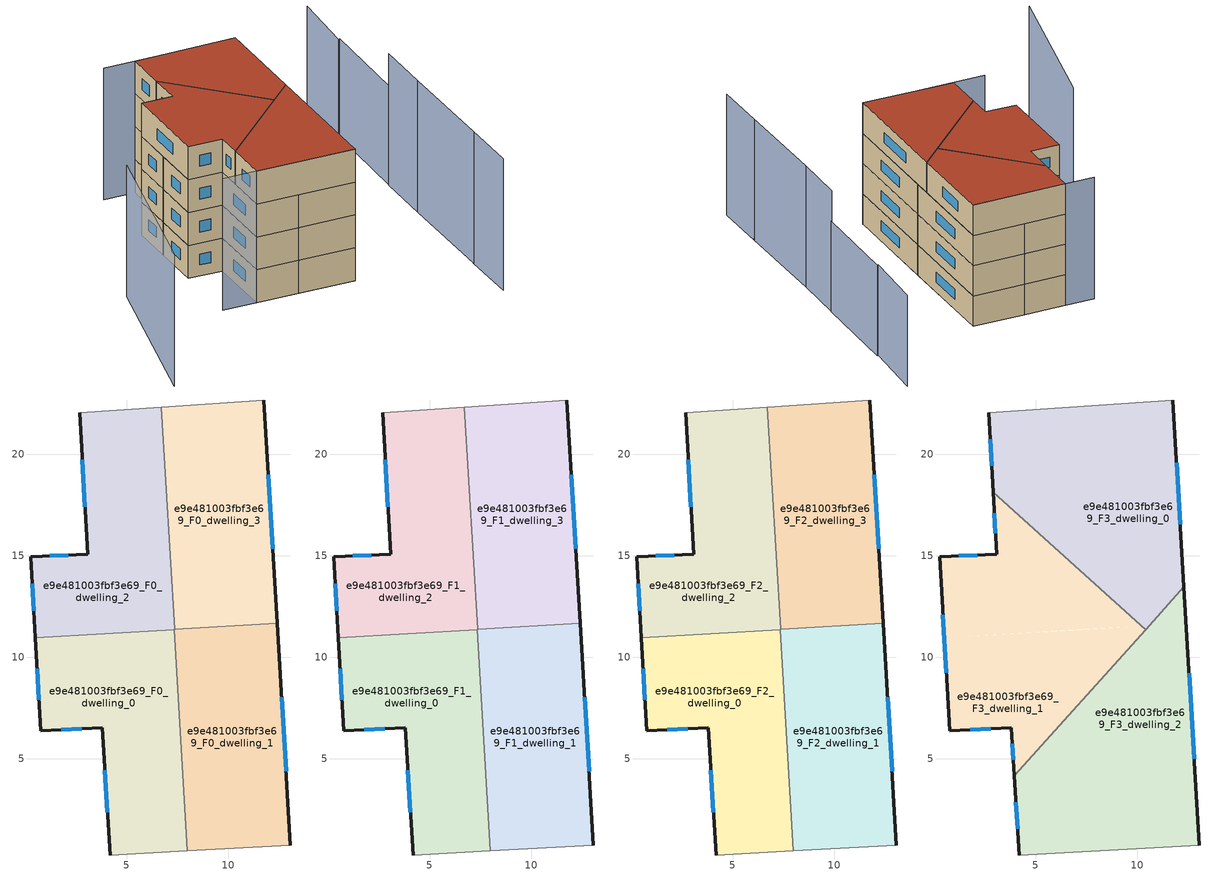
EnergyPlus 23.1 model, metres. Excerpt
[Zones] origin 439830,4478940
e9e481003fbf3e69_F0_dwelling_0
 floor ground (EU_floor_Construction): 7.34,11.36 7.99,0.46 4.19,0.25 3.79,6.52 0.77,6.38 0.5,10.95 z0
 wall outside (EU_wall_Construction): 0.5,10.95 0.77,6.38 3.79,6.52 4.19,0.25 z0:3
 wall to e9e481003fbf3e69_F0_dwelling_1 (EU_wall_Construction): 7.99,0.46 7.34,11.36 z0:3
 wall adiabatic (EU_wall_Construction): 4.19,0.25 7.99,0.46 z0:3
 wall to e9e481003fbf3e69_F0_dwelling_2 (EU_wall_Construction): 7.34,11.36 0.5,10.95 z0:3
 window (EU_Window_Construction): 3.92,4.43 4.05,2.35 / 1.78,6.43 2.78,6.48 / 0.59,9.42 0.68,7.91 z1:2
e9e481003fbf3e69_F0_dwelling_1
 floor ground (EU_floor_Construction): 12.41,11.66 13.07,0.73 7.99,0.46 7.34,11.36 z0
 wall outside (EU_wall_Construction): 13.07,0.73 12.41,11.66 z0:3
 wall adiabatic (EU_wall_Construction): 7.99,0.46 13.07,0.73 z0:3
 wall to e9e481003fbf3e69_F0_dwelling_3 (EU_wall_Construction): 12.41,11.66 7.37,11.36 z0:3
 wall to e9e481003fbf3e69_F0_dwelling_2 (EU_wall_Construction): 7.37,11.36 7.34,11.36 z0:3
 window (EU_Window_Construction): 12.85,4.39 12.63,8.01 z1:2
e9e481003fbf3e69_F0_dwelling_2
 floor ground (EU_floor_Construction): 6.71,22.32 7.37,11.36 0.5,10.95 0.26,14.93 3.07,15.08 2.69,22.04 z0
 wall outside (EU_wall_Construction): 2.69,22.04 3.07,15.08 0.26,14.93 0.5,10.95 z0:3
 wall to e9e481003fbf3e69_F0_dwelling_3 (EU_wall_Construction): 7.37,11.36 6.71,22.32 z0:3
 wall adiabatic (EU_wall_Construction): 6.71,22.32 2.69,22.04 z0:3
 window (EU_Window_Construction): 0.34,13.6 0.42,12.28 / 2.13,15.03 1.2,14.98 / 2.82,19.71 2.94,17.4 z1:2
e9e481003fbf3e69_F0_dwelling_3
 floor ground (EU_floor_Construction): 11.75,22.67 12.41,11.66 7.37,11.36 6.71,22.32 z0
 wall outside (EU_wall_Construction): 12.41,11.66 11.75,22.67 z0:3
 wall adiabatic (EU_wall_Construction): 11.75,22.67 6.71,22.32 z0:3
 window (EU_Window_Construction): 12.19,15.34 11.97,18.99 z1:2
e9e481003fbf3e69_F1_dwelling_0
 floor to e9e481003fbf3e69_F0_dwelling_0 (EU_floor_Construction): 7.34,11.36 7.99,0.46 4.19,0.25 3.79,6.52 0.77,6.38 0.5,10.95 z3
 wall outside (EU_wall_Construction): 0.5,10.95 0.77,6.38 3.79,6.52 4.19,0.25 z3:6
 wall to e9e481003fbf3e69_F1_dwelling_1 (EU_wall_Construction): 7.99,0.46 7.34,11.36 z3:6
 wall adiabatic (EU_wall_Construction): 4.19,0.25 7.99,0.46 z3:6
 wall to e9e481003fbf3e69_F1_dwelling_2 (EU_wall_Construction): 7.34,11.36 0.5,10.95 z3:6
 window (EU_Window_Construction): 3.92,4.43 4.05,2.35 / 1.78,6.43 2.78,6.48 / 0.59,9.42 0.68,7.91 z4:5
e9e481003fbf3e69_F1_dwelling_1
 floor to e9e481003fbf3e69_F0_dwelling_1 (EU_floor_Construction): 12.41,11.66 13.07,0.73 7.99,0.46 7.34,11.36 z3
 wall outside (EU_wall_Construction): 13.07,0.73 12.41,11.66 z3:6
 wall adiabatic (EU_wall_Construction): 7.99,0.46 13.07,0.73 z3:6
 wall to e9e481003fbf3e69_F1_dwelling_3 (EU_wall_Construction): 12.41,11.66 7.37,11.36 z3:6
 wall to e9e481003fbf3e69_F1_dwelling_2 (EU_wall_Construction): 7.37,11.36 7.34,11.36 z3:6
 window (EU_Window_Construction): 12.85,4.39 12.63,8.01 z4:5
e9e481003fbf3e69_F1_dwelling_2
 floor to e9e481003fbf3e69_F0_dwelling_2 (EU_floor_Construction): 6.71,22.32 7.37,11.36 0.5,10.95 0.26,14.93 3.07,15.08 2.69,22.04 z3
 wall outside (EU_wall_Construction): 2.69,22.04 3.07,15.08 0.26,14.93 0.5,10.95 z3:6
 wall to e9e481003fbf3e69_F1_dwelling_3 (EU_wall_Construction): 7.37,11.36 6.71,22.32 z3:6
 wall adiabatic (EU_wall_Construction): 6.71,22.32 2.69,22.04 z3:6
 window (EU_Window_Construction): 0.34,13.6 0.42,12.28 / 2.13,15.03 1.2,14.98 / 2.82,19.71 2.94,17.4 z4:5
e9e481003fbf3e69_F1_dwelling_3
 floor to e9e481003fbf3e69_F0_dwelling_3 (EU_floor_Construction): 11.75,22.67 12.41,11.66 7.37,11.36 6.71,22.32 z3
 wall outside (EU_wall_Construction): 12.41,11.66 11.75,22.67 z3:6
 wall adiabatic (EU_wall_Construction): 11.75,22.67 6.71,22.32 z3:6
 window (EU_Window_Construction): 12.19,15.34 11.97,18.99 z4:5
e9e481003fbf3e69_F2_dwelling_0
 floor to e9e481003fbf3e69_F1_dwelling_0 (EU_floor_Construction): 7.34,11.36 7.99,0.46 4.19,0.25 3.79,6.52 0.77,6.38 0.5,10.95 z6
 wall outside (EU_wall_Construction): 0.5,10.95 0.77,6.38 3.79,6.52 4.19,0.25 z6:9
 wall to e9e481003fbf3e69_F2_dwelling_1 (EU_wall_Construction): 7.99,0.46 7.34,11.36 z6:9
 wall adiabatic (EU_wall_Construction): 4.19,0.25 7.99,0.46 z6:9
 wall to e9e481003fbf3e69_F2_dwelling_2 (EU_wall_Construction): 7.34,11.36 0.5,10.95 z6:9
 window (EU_Window_Construction): 3.92,4.43 4.05,2.35 / 1.78,6.43 2.78,6.48 / 0.59,9.42 0.68,7.91 z7:8
e9e481003fbf3e69_F2_dwelling_1
 floor to e9e481003fbf3e69_F1_dwelling_1 (EU_floor_Construction): 12.41,11.66 13.07,0.73 7.99,0.46 7.34,11.36 z6
 wall outside (EU_wall_Construction): 13.07,0.73 12.41,11.66 z6:9
 wall adiabatic (EU_wall_Construction): 7.99,0.46 13.07,0.73 z6:9
 wall to e9e481003fbf3e69_F2_dwelling_3 (EU_wall_Construction): 12.41,11.66 7.37,11.36 z6:9
 wall to e9e481003fbf3e69_F2_dwelling_2 (EU_wall_Construction): 7.37,11.36 7.34,11.36 z6:9
 window (EU_Window_Construction): 12.85,4.39 12.63,8.01 z7:8
 ceiling adiabatic (EU_roof_Construction): 13.07,0.73 12.41,11.66 10.6,11.55 7.53,8.14 7.99,0.46 z9; 10.42,11.35 10.6,11.55 10.22,11.53 z9
e9e481003fbf3e69_F2_dwelling_2
 floor to e9e481003fbf3e69_F1_dwelling_2 (EU_floor_Construction): 6.71,22.32 7.37,11.36 0.5,10.95 0.26,14.93 3.07,15.08 2.69,22.04 z6
 wall outside (EU_wall_Construction): 2.69,22.04 3.07,15.08 0.26,14.93 0.5,10.95 z6:9
 wall to e9e481003fbf3e69_F2_dwelling_3 (EU_wall_Construction): 7.37,11.36 6.71,22.32 z6:9
 wall adiabatic (EU_wall_Construction): 6.71,22.32 2.69,22.04 z6:9
 window (EU_Window_Construction): 0.34,13.6 0.42,12.28 / 2.13,15.03 1.2,14.98 / 2.82,19.71 2.94,17.4 z7:8
e9e481003fbf3e69_F2_dwelling_3
 floor to e9e481003fbf3e69_F1_dwelling_3 (EU_floor_Construction): 11.75,22.67 12.41,11.66 7.37,11.36 6.71,22.32 z6
 wall outside (EU_wall_Construction): 12.41,11.66 11.75,22.67 z6:9
 wall adiabatic (EU_wall_Construction): 11.75,22.67 6.71,22.32 z6:9
 window (EU_Window_Construction): 12.19,15.34 11.97,18.99 z7:8
 ceiling adiabatic (EU_roof_Construction): 12.41,11.66 12.31,13.45 10.6,11.55 z9
e9e481003fbf3e69_F3_dwelling_0
 floor to e9e481003fbf3e69_F2_dwelling_3 (EU_floor_Construction): 11.75,22.67 12.31,13.45 10.6,11.55 10.22,11.53 7.19,14.25 6.71,22.32 z9
 floor adiabatic (EU_floor_Construction): 10.6,11.55 10.42,11.35 10.22,11.53 z9
 floor to e9e481003fbf3e69_F2_dwelling_2 (EU_floor_Construction): 6.71,22.32 7.19,14.25 2.91,18.11 2.69,22.04 z9
 wall outside (EU_wall_Construction): 12.31,13.45 11.75,22.67 / 2.69,22.04 2.91,18.11 z9:12
 wall to e9e481003fbf3e69_F3_dwelling_1 (EU_wall_Construction): 2.91,18.11 10.42,11.35 z9:12
 wall adiabatic (EU_wall_Construction): 11.75,22.67 2.69,22.04 z9:12
 wall to e9e481003fbf3e69_F3_dwelling_2 (EU_wall_Construction): 10.42,11.35 12.31,13.45 z9:12
 window (EU_Window_Construction): 12.12,16.53 11.94,19.59 / 2.76,20.73 2.83,19.42 z10:11
 roof outside (EU_roof_Construction): 10.42,11.35 12.31,13.45 11.75,22.67 2.69,22.04 2.91,18.11 z12
e9e481003fbf3e69_F3_dwelling_1
 floor to e9e481003fbf3e69_F2_dwelling_0 (EU_floor_Construction): 7.34,11.36 7.53,8.14 3.94,4.15 3.79,6.52 0.77,6.38 0.5,10.95 z9
 floor to e9e481003fbf3e69_F2_dwelling_2 (EU_floor_Construction): 7.19,14.25 7.37,11.36 0.5,10.95 0.26,14.93 3.07,15.08 2.91,18.11 z9
 floor to e9e481003fbf3e69_F2_dwelling_3 (EU_floor_Construction): 10.22,11.53 7.37,11.36 7.19,14.25 z9
 floor to e9e481003fbf3e69_F2_dwelling_1 (EU_floor_Construction): 10.42,11.35 7.53,8.14 7.34,11.36 10.22,11.53 z9
 wall outside (EU_wall_Construction): 2.91,18.11 3.07,15.08 0.26,14.93 0.77,6.38 3.79,6.52 3.94,4.15 z9:12
 wall to e9e481003fbf3e69_F3_dwelling_2 (EU_wall_Construction): 3.94,4.15 10.42,11.35 z9:12
 window (EU_Window_Construction): 2.13,15.03 1.2,14.98 / 2.96,17.1 3.02,16.09 / 3.84,5.73 3.89,4.94 / 1.78,6.43 2.78,6.48 / 0.43,12.07 0.6,9.24 z10:11
 roof outside (EU_roof_Construction): 3.94,4.15 10.42,11.35 2.91,18.11 3.07,15.08 0.26,14.93 0.77,6.38 3.79,6.52 z12
e9e481003fbf3e69_F3_dwelling_2
 floor to e9e481003fbf3e69_F2_dwelling_0 (EU_floor_Construction): 7.53,8.14 7.99,0.46 4.19,0.25 3.94,4.15 z9
 floor adiabatic (EU_floor_Construction): 12.31,13.45 13.07,0.73 7.99,0.46 7.53,8.14 z9
 wall outside (EU_wall_Construction): 3.94,4.15 4.19,0.25 / 13.07,0.73 12.31,13.45 z9:12
 wall adiabatic (EU_wall_Construction): 4.19,0.25 13.07,0.73 z9:12
 window (EU_Window_Construction): 4.02,2.85 4.11,1.55 / 12.81,4.98 12.56,9.2 z10:11
 roof outside (EU_roof_Construction): 13.07,0.73 12.31,13.45 3.94,4.15 4.19,0.25 z12
shading: 1.14,0.07 13.07,0.78 / 23.44,-5.49 23.09,-0.09 / -5.11,5.3 -7.7,-10.7 / 23.09,-0.18 22.43,9.93 / 22.43,9.93 22.14,15.24 / 11.76,22.59 -0.13,21.87 z0:12; 22.2,15.25 21.77,24.6 / 21.63,24.55 21.6,30.94 z0:9
[Building]
EU S2 Campaign: North Axis=0; Terrain=City; Solar Distribution=FullExterior
[Site:Location]
Madrid: Latitude=40.5; Longitude=-3.5; Time Zone=1; Elevation=609
[SizingPeriod:WeatherFileDays]
AnnualSizingPeriod: Begin Month=1; Begin Day of Month=1; End Month=12; End Day of Month=31; Day of Week for Start Day=Monday; Use Weather File Daylight Saving Period=No; Use Weather File Rain and Snow Indicators=No
[MATERIAL]
EU_InternalMass_Material: Roughness=MediumRough; Thickness=0.1; Conductivity=1; Density=1800; Specific Heat=900; Thermal Absorptance=0.9; Solar Absorptance=0.7; Visible Absorptance=0.7
[MATERIAL:NOMASS] Roughness=MediumRough; Thermal Absorptance=0.9; Solar Absorptance=0.7; Visible Absorptance=0.7
Name | Thermal Resistance
EU_wall_NoMass | 0.459673
EU_roof_NoMass | 0.495815
EU_floor_NoMass | 0.788942
[WINDOWMATERIAL:SIMPLEGLAZINGSYSTEM]
EU_Window_SimpleGlazing: UFactor=4.26103; Solar Heat Gain Coefficient=0.85; Visible Transmittance=0.85
[CONSTRUCTION]
EU_wall_Construction: EU_wall_NoMass
EU_roof_Construction: EU_roof_NoMass
EU_floor_Construction: EU_floor_NoMass
EU_InternalMass_Construction: EU_InternalMass_Material
EU_Window_Construction: EU_Window_SimpleGlazing
[ZONE] Type=1; Multiplier=1; Ceiling Height=autocalculate; Floor Area=autocalculate; Part of Total Floor Area=Yes
Name | Volume
e9e481003fbf3e69_F0_dwelling_0; e9e481003fbf3e69_F1_dwelling_0; e9e481003fbf3e69_F2_dwelling_0 | 166.871
e9e481003fbf3e69_F3_dwelling_0 | 222.489
e9e481003fbf3e69_F0_dwelling_1; e9e481003fbf3e69_F1_dwelling_1; e9e481003fbf3e69_F2_dwelling_1 | 166.848
e9e481003fbf3e69_F3_dwelling_1 | 222.475
e9e481003fbf3e69_F0_dwelling_2; e9e481003fbf3e69_F1_dwelling_2; e9e481003fbf3e69_F2_dwelling_2 | 166.86
e9e481003fbf3e69_F3_dwelling_2 | 222.468
e9e481003fbf3e69_F0_dwelling_3; e9e481003fbf3e69_F1_dwelling_3; e9e481003fbf3e69_F2_dwelling_3 | 166.849
[INTERNALMASS] Construction=EU_InternalMass_Construction
Name | Zone or ZoneList | Surface Area
e9e481003fbf3e69_F0_dwelling_0_EU_InternalMass | e9e481003fbf3e69_F0_dwelling_0 | 55.6236
e9e481003fbf3e69_F0_dwelling_1_EU_InternalMass | e9e481003fbf3e69_F0_dwelling_1 | 55.6162
e9e481003fbf3e69_F0_dwelling_2_EU_InternalMass | e9e481003fbf3e69_F0_dwelling_2 | 55.62
e9e481003fbf3e69_F0_dwelling_3_EU_InternalMass | e9e481003fbf3e69_F0_dwelling_3 | 55.6165
e9e481003fbf3e69_F1_dwelling_0_EU_InternalMass | e9e481003fbf3e69_F1_dwelling_0 | 55.6236
e9e481003fbf3e69_F1_dwelling_1_EU_InternalMass | e9e481003fbf3e69_F1_dwelling_1 | 55.6162
e9e481003fbf3e69_F1_dwelling_2_EU_InternalMass | e9e481003fbf3e69_F1_dwelling_2 | 55.62
e9e481003fbf3e69_F1_dwelling_3_EU_InternalMass | e9e481003fbf3e69_F1_dwelling_3 | 55.6165
e9e481003fbf3e69_F2_dwelling_0_EU_InternalMass | e9e481003fbf3e69_F2_dwelling_0 | 55.6236
e9e481003fbf3e69_F2_dwelling_1_EU_InternalMass | e9e481003fbf3e69_F2_dwelling_1 | 55.6162
e9e481003fbf3e69_F2_dwelling_2_EU_InternalMass | e9e481003fbf3e69_F2_dwelling_2 | 55.62
e9e481003fbf3e69_F2_dwelling_3_EU_InternalMass | e9e481003fbf3e69_F2_dwelling_3 | 55.6165
e9e481003fbf3e69_F3_dwelling_0_EU_InternalMass | e9e481003fbf3e69_F3_dwelling_0 | 74.1646
e9e481003fbf3e69_F3_dwelling_1_EU_InternalMass | e9e481003fbf3e69_F3_dwelling_1 | 74.1567
e9e481003fbf3e69_F3_dwelling_2_EU_InternalMass | e9e481003fbf3e69_F3_dwelling_2 | 74.1562
[OTHEREQUIPMENT] Fuel Type=Electricity; Design Level Calculation Method=Watts/Area; Power per Zone Floor Area=1; Fraction Latent=0; Fraction Radiant=0; Fraction Lost=0; Carbon Dioxide Generation Rate=0; EndUse Subcategory=EU_Step8_InternalGains
Name | Zone or ZoneList or Space or SpaceList | Schedule
EU_Step8_InternalGain_e9e481003fbf3e69_F0_dwelling_0_f000 | e9e481003fbf3e69_F0_dwelling_0 | EU_Step8_GainSchedule_e9e481003fbf3e69_F0_dwelling_0_f000
EU_Step8_InternalGain_e9e481003fbf3e69_F0_dwelling_1_f000 | e9e481003fbf3e69_F0_dwelling_1 | EU_Step8_GainSchedule_e9e481003fbf3e69_F0_dwelling_1_f000
EU_Step8_InternalGain_e9e481003fbf3e69_F0_dwelling_2_f000 | e9e481003fbf3e69_F0_dwelling_2 | EU_Step8_GainSchedule_e9e481003fbf3e69_F0_dwelling_2_f000
EU_Step8_InternalGain_e9e481003fbf3e69_F0_dwelling_3_f000 | e9e481003fbf3e69_F0_dwelling_3 | EU_Step8_GainSchedule_e9e481003fbf3e69_F0_dwelling_3_f000
EU_Step8_InternalGain_e9e481003fbf3e69_F1_dwelling_0_f000 | e9e481003fbf3e69_F1_dwelling_0 | EU_Step8_GainSchedule_e9e481003fbf3e69_F1_dwelling_0_f000
EU_Step8_InternalGain_e9e481003fbf3e69_F1_dwelling_1_f000 | e9e481003fbf3e69_F1_dwelling_1 | EU_Step8_GainSchedule_e9e481003fbf3e69_F1_dwelling_1_f000
EU_Step8_InternalGain_e9e481003fbf3e69_F1_dwelling_2_f000 | e9e481003fbf3e69_F1_dwelling_2 | EU_Step8_GainSchedule_e9e481003fbf3e69_F1_dwelling_2_f000
EU_Step8_InternalGain_e9e481003fbf3e69_F1_dwelling_3_f000 | e9e481003fbf3e69_F1_dwelling_3 | EU_Step8_GainSchedule_e9e481003fbf3e69_F1_dwelling_3_f000
EU_Step8_InternalGain_e9e481003fbf3e69_F2_dwelling_0_f000 | e9e481003fbf3e69_F2_dwelling_0 | EU_Step8_GainSchedule_e9e481003fbf3e69_F2_dwelling_0_f000
EU_Step8_InternalGain_e9e481003fbf3e69_F2_dwelling_1_f000 | e9e481003fbf3e69_F2_dwelling_1 | EU_Step8_GainSchedule_e9e481003fbf3e69_F2_dwelling_1_f000
EU_Step8_InternalGain_e9e481003fbf3e69_F2_dwelling_2_f000 | e9e481003fbf3e69_F2_dwelling_2 | EU_Step8_GainSchedule_e9e481003fbf3e69_F2_dwelling_2_f000
EU_Step8_InternalGain_e9e481003fbf3e69_F2_dwelling_3_f000 | e9e481003fbf3e69_F2_dwelling_3 | EU_Step8_GainSchedule_e9e481003fbf3e69_F2_dwelling_3_f000
EU_Step8_InternalGain_e9e481003fbf3e69_F3_dwelling_0_f000 | e9e481003fbf3e69_F3_dwelling_0 | EU_Step8_GainSchedule_e9e481003fbf3e69_F3_dwelling_0_f000
EU_Step8_InternalGain_e9e481003fbf3e69_F3_dwelling_1_f000 | e9e481003fbf3e69_F3_dwelling_1 | EU_Step8_GainSchedule_e9e481003fbf3e69_F3_dwelling_1_f000
EU_Step8_InternalGain_e9e481003fbf3e69_F3_dwelling_2_f000 | e9e481003fbf3e69_F3_dwelling_2 | EU_Step8_GainSchedule_e9e481003fbf3e69_F3_dwelling_2_f000
[ZONEVENTILATION:DESIGNFLOWRATE] Schedule=EU_AlwaysOn; Design Flow Rate Calculation Method=AirChanges/Hour; Air Changes per Hour=0.719161; Ventilation Type=Natural; Fan Pressure Rise=0; Fan Total Efficiency=1; Constant Term Coefficient=1; Temperature Term Coefficient=0; Velocity Term Coefficient=0; Velocity Squared Term Coefficient=0; Minimum Indoor Temperature=-100; Maximum Indoor Temperature=100; Delta Temperature=-100; Minimum Outdoor Temperature=-100; Maximum Outdoor Temperature=100; Maximum Wind Speed=40
Name | Zone or ZoneList or Space or SpaceList
EU_ConstantAir_e9e481003fbf3e69_F0_dwelling_0 | e9e481003fbf3e69_F0_dwelling_0
EU_ConstantAir_e9e481003fbf3e69_F0_dwelling_1 | e9e481003fbf3e69_F0_dwelling_1
EU_ConstantAir_e9e481003fbf3e69_F0_dwelling_2 | e9e481003fbf3e69_F0_dwelling_2
EU_ConstantAir_e9e481003fbf3e69_F0_dwelling_3 | e9e481003fbf3e69_F0_dwelling_3
EU_ConstantAir_e9e481003fbf3e69_F1_dwelling_0 | e9e481003fbf3e69_F1_dwelling_0
EU_ConstantAir_e9e481003fbf3e69_F1_dwelling_1 | e9e481003fbf3e69_F1_dwelling_1
EU_ConstantAir_e9e481003fbf3e69_F1_dwelling_2 | e9e481003fbf3e69_F1_dwelling_2
EU_ConstantAir_e9e481003fbf3e69_F1_dwelling_3 | e9e481003fbf3e69_F1_dwelling_3
EU_ConstantAir_e9e481003fbf3e69_F2_dwelling_0 | e9e481003fbf3e69_F2_dwelling_0
EU_ConstantAir_e9e481003fbf3e69_F2_dwelling_1 | e9e481003fbf3e69_F2_dwelling_1
EU_ConstantAir_e9e481003fbf3e69_F2_dwelling_2 | e9e481003fbf3e69_F2_dwelling_2
EU_ConstantAir_e9e481003fbf3e69_F2_dwelling_3 | e9e481003fbf3e69_F2_dwelling_3
EU_ConstantAir_e9e481003fbf3e69_F3_dwelling_0 | e9e481003fbf3e69_F3_dwelling_0
EU_ConstantAir_e9e481003fbf3e69_F3_dwelling_1 | e9e481003fbf3e69_F3_dwelling_1
EU_ConstantAir_e9e481003fbf3e69_F3_dwelling_2 | e9e481003fbf3e69_F3_dwelling_2
[HVACTEMPLATE:THERMOSTAT] Constant Heating Setpoint=20; Constant Cooling Setpoint=50
EU_HeatOnly_e9e481003fbf3e69_F0_dwelling_0; EU_HeatOnly_e9e481003fbf3e69_F0_dwelling_1; EU_HeatOnly_e9e481003fbf3e69_F0_dwelling_2; EU_HeatOnly_e9e481003fbf3e69_F0_dwelling_3; EU_HeatOnly_e9e481003fbf3e69_F1_dwelling_0; EU_HeatOnly_e9e481003fbf3e69_F1_dwelling_1; EU_HeatOnly_e9e481003fbf3e69_F1_dwelling_2; EU_HeatOnly_e9e481003fbf3e69_F1_dwelling_3; EU_HeatOnly_e9e481003fbf3e69_F2_dwelling_0; EU_HeatOnly_e9e481003fbf3e69_F2_dwelling_1; EU_HeatOnly_e9e481003fbf3e69_F2_dwelling_2; EU_HeatOnly_e9e481003fbf3e69_F2_dwelling_3; EU_HeatOnly_e9e481003fbf3e69_F3_dwelling_0; EU_HeatOnly_e9e481003fbf3e69_F3_dwelling_1; EU_HeatOnly_e9e481003fbf3e69_F3_dwelling_2
[HVACTEMPLATE:ZONE:IDEALLOADSAIRSYSTEM] System Availability Schedule=EU_AlwaysOn; Maximum Heating Supply Air Temperature=50; Minimum Cooling Supply Air Temperature=13; Maximum Heating Supply Air Humidity Ratio=0.0156; Minimum Cooling Supply Air Humidity Ratio=0.0077; Heating Limit=NoLimit; Cooling Limit=NoLimit; Heating Availability Schedule=EU_AlwaysOn; Cooling Availability Schedule=EU_CoolingOff; Dehumidification Control Type=ConstantSensibleHeatRatio; Cooling Sensible Heat Ratio=0.7; Dehumidification Setpoint=60; Humidification Control Type=None; Humidification Setpoint=30; Outdoor Air Method=None; Outdoor Air Flow Rate per Person=0.00944; Outdoor Air Flow Rate per Zone Floor Area=0; Outdoor Air Flow Rate per Zone=0; Demand Controlled Ventilation Type=None; Outdoor Air Economizer Type=NoEconomizer; Heat Recovery Type=None; Sensible Heat Recovery Effectiveness=0.7; Latent Heat Recovery Effectiveness=0.65
Name | Template Thermostat
e9e481003fbf3e69_F0_dwelling_0 | EU_HeatOnly_e9e481003fbf3e69_F0_dwelling_0
e9e481003fbf3e69_F0_dwelling_1 | EU_HeatOnly_e9e481003fbf3e69_F0_dwelling_1
e9e481003fbf3e69_F0_dwelling_2 | EU_HeatOnly_e9e481003fbf3e69_F0_dwelling_2
e9e481003fbf3e69_F0_dwelling_3 | EU_HeatOnly_e9e481003fbf3e69_F0_dwelling_3
e9e481003fbf3e69_F1_dwelling_0 | EU_HeatOnly_e9e481003fbf3e69_F1_dwelling_0
e9e481003fbf3e69_F1_dwelling_1 | EU_HeatOnly_e9e481003fbf3e69_F1_dwelling_1
e9e481003fbf3e69_F1_dwelling_2 | EU_HeatOnly_e9e481003fbf3e69_F1_dwelling_2
e9e481003fbf3e69_F1_dwelling_3 | EU_HeatOnly_e9e481003fbf3e69_F1_dwelling_3
e9e481003fbf3e69_F2_dwelling_0 | EU_HeatOnly_e9e481003fbf3e69_F2_dwelling_0
e9e481003fbf3e69_F2_dwelling_1 | EU_HeatOnly_e9e481003fbf3e69_F2_dwelling_1
e9e481003fbf3e69_F2_dwelling_2 | EU_HeatOnly_e9e481003fbf3e69_F2_dwelling_2
e9e481003fbf3e69_F2_dwelling_3 | EU_HeatOnly_e9e481003fbf3e69_F2_dwelling_3
e9e481003fbf3e69_F3_dwelling_0 | EU_HeatOnly_e9e481003fbf3e69_F3_dwelling_0
e9e481003fbf3e69_F3_dwelling_1 | EU_HeatOnly_e9e481003fbf3e69_F3_dwelling_1
e9e481003fbf3e69_F3_dwelling_2 | EU_HeatOnly_e9e481003fbf3e69_F3_dwelling_2
[SIZING:ZONE] Zone Cooling Design Supply Air Temperature Input Method=SupplyAirTemperature; Zone Cooling Design Supply Air Temperature=13; Zone Heating Design Supply Air Temperature Input Method=SupplyAirTemperature; Zone Heating Design Supply Air Temperature=50; Zone Cooling Design Supply Air Humidity Ratio=0.008; Zone Heating Design Supply Air Humidity Ratio=0.008; Cooling Design Air Flow Method=DesignDay; Cooling Design Air Flow Rate=0; Cooling Minimum Air Flow per Zone Floor Area=0.000762; Cooling Minimum Air Flow=0; Cooling Minimum Air Flow Fraction=0.2; Heating Design Air Flow Method=DesignDay; Heating Design Air Flow Rate=0; Heating Maximum Air Flow per Zone Floor Area=0.002032; Heating Maximum Air Flow=0.141576; Heating Maximum Air Flow Fraction=0.3; Account for Dedicated Outdoor Air System=No; Dedicated Outdoor Air System Control Strategy=NeutralSupplyAir; Dedicated Outdoor Air Low Setpoint Temperature for Design=autosize; Dedicated Outdoor Air High Setpoint Temperature for Design=autosize; Zone Load Sizing Method=Sensible Load Only No Latent Load; Zone Latent Cooling Design Supply Air Humidity Ratio Input Method=HumidityRatioDifference; Zone Cooling Design Supply Air Humidity Ratio Difference=0.005; Zone Latent Heating Design Supply Air Humidity Ratio Input Method=HumidityRatioDifference; Zone Humidification Design Supply Air Humidity Ratio Difference=0.005
e9e481003fbf3e69_F0_dwelling_0; e9e481003fbf3e69_F0_dwelling_1; e9e481003fbf3e69_F0_dwelling_2; e9e481003fbf3e69_F0_dwelling_3; e9e481003fbf3e69_F1_dwelling_0; e9e481003fbf3e69_F1_dwelling_1; e9e481003fbf3e69_F1_dwelling_2; e9e481003fbf3e69_F1_dwelling_3; e9e481003fbf3e69_F2_dwelling_0; e9e481003fbf3e69_F2_dwelling_1; e9e481003fbf3e69_F2_dwelling_2; e9e481003fbf3e69_F2_dwelling_3; e9e481003fbf3e69_F3_dwelling_0; e9e481003fbf3e69_F3_dwelling_1; e9e481003fbf3e69_F3_dwelling_2
[SCHEDULE:CONSTANT]
Name | Hourly Value
EU_AlwaysOn | 1
EU_CoolingOff | 0
[SCHEDULE:FILE] Column Number=1; Rows to Skip at Top=0; Number of Hours of Data=8760; Column Separator=Comma; Interpolate to Timestep=No; Minutes per Item=60; Adjust Schedule for Daylight Savings=Yes
Name | File
EU_Step8_GainSchedule_e9e481003fbf3e69_F0_dwelling_0_f000 | ../../schedules/e9e481003fbf3e69/e9e481003fbf3e69_F0_dwelling_0_f000_gain.csv
EU_Step8_GainSchedule_e9e481003fbf3e69_F0_dwelling_1_f000 | ../../schedules/e9e481003fbf3e69/e9e481003fbf3e69_F0_dwelling_1_f000_gain.csv
EU_Step8_GainSchedule_e9e481003fbf3e69_F0_dwelling_2_f000 | ../../schedules/e9e481003fbf3e69/e9e481003fbf3e69_F0_dwelling_2_f000_gain.csv
EU_Step8_GainSchedule_e9e481003fbf3e69_F0_dwelling_3_f000 | ../../schedules/e9e481003fbf3e69/e9e481003fbf3e69_F0_dwelling_3_f000_gain.csv
EU_Step8_GainSchedule_e9e481003fbf3e69_F1_dwelling_0_f000 | ../../schedules/e9e481003fbf3e69/e9e481003fbf3e69_F1_dwelling_0_f000_gain.csv
EU_Step8_GainSchedule_e9e481003fbf3e69_F1_dwelling_1_f000 | ../../schedules/e9e481003fbf3e69/e9e481003fbf3e69_F1_dwelling_1_f000_gain.csv
EU_Step8_GainSchedule_e9e481003fbf3e69_F1_dwelling_2_f000 | ../../schedules/e9e481003fbf3e69/e9e481003fbf3e69_F1_dwelling_2_f000_gain.csv
EU_Step8_GainSchedule_e9e481003fbf3e69_F1_dwelling_3_f000 | ../../schedules/e9e481003fbf3e69/e9e481003fbf3e69_F1_dwelling_3_f000_gain.csv
EU_Step8_GainSchedule_e9e481003fbf3e69_F2_dwelling_0_f000 | ../../schedules/e9e481003fbf3e69/e9e481003fbf3e69_F2_dwelling_0_f000_gain.csv
EU_Step8_GainSchedule_e9e481003fbf3e69_F2_dwelling_1_f000 | ../../schedules/e9e481003fbf3e69/e9e481003fbf3e69_F2_dwelling_1_f000_gain.csv
EU_Step8_GainSchedule_e9e481003fbf3e69_F2_dwelling_2_f000 | ../../schedules/e9e481003fbf3e69/e9e481003fbf3e69_F2_dwelling_2_f000_gain.csv
EU_Step8_GainSchedule_e9e481003fbf3e69_F2_dwelling_3_f000 | ../../schedules/e9e481003fbf3e69/e9e481003fbf3e69_F2_dwelling_3_f000_gain.csv
EU_Step8_GainSchedule_e9e481003fbf3e69_F3_dwelling_0_f000 | ../../schedules/e9e481003fbf3e69/e9e481003fbf3e69_F3_dwelling_0_f000_gain.csv
EU_Step8_GainSchedule_e9e481003fbf3e69_F3_dwelling_1_f000 | ../../schedules/e9e481003fbf3e69/e9e481003fbf3e69_F3_dwelling_1_f000_gain.csv
EU_Step8_GainSchedule_e9e481003fbf3e69_F3_dwelling_2_f000 | ../../schedules/e9e481003fbf3e69/e9e481003fbf3e69_F3_dwelling_2_f000_gain.csv
